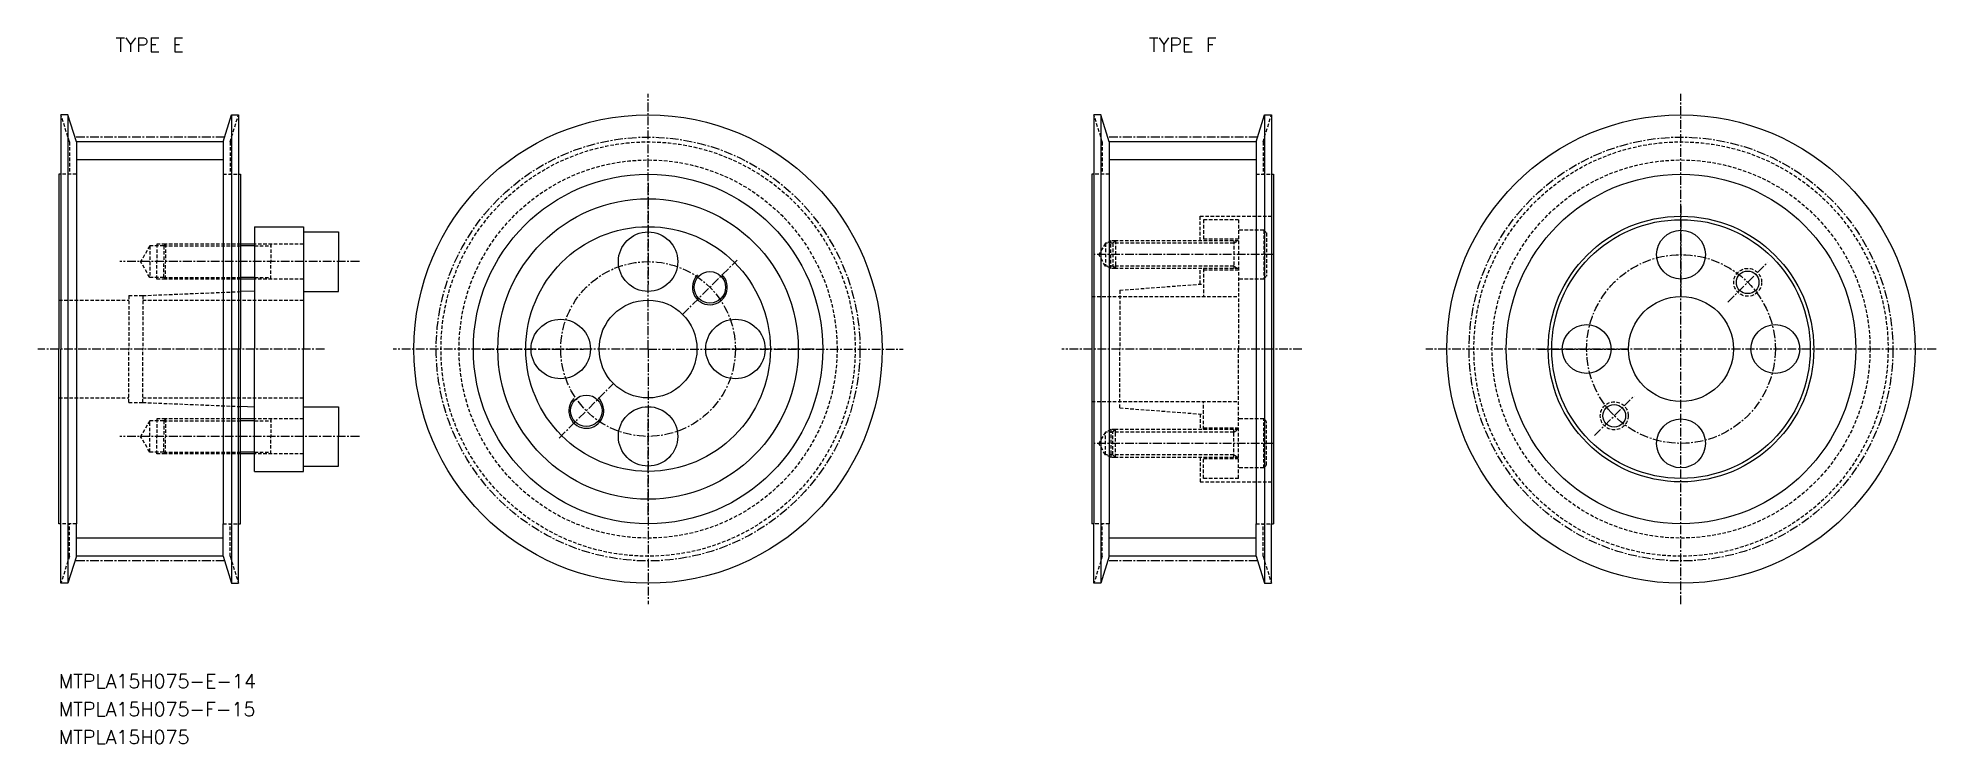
# Model space of a CAD drawing. Extents: x 336 to 608, y 1637 to 1738.
import ezdxf
from ezdxf.enums import TextEntityAlignment as Align

# ---------------------------------------------------------------- set-up
doc = ezdxf.new("R2010")
doc.units = 0
doc.linetypes.add('CENTER', pattern=[2, 1.25, -0.25, 0.25, -0.25])
doc.linetypes.add('DASHED', pattern=[0.75, 0.5, -0.25])
doc.layers.get('0').update_dxf_attribs({"linetype": 'CONTINUOUS'})
doc.layers.add('CENTER', color=1, linetype='CENTER')
doc.styles.add('MISUMI', font='txt.shx')

msp = doc.modelspace()

# ---------------------------------------------------------------- linework, layer by layer
at = {"color": 7, "linetype": 'CONTINUOUS'}
for p, q in [((339.29, 1726.88), (339.29, 1718.38)), ((340.29, 1726.88), (339.29, 1726.88)), ((340.29, 1726.88), (340.29, 1659.88)), ((341.49, 1723.01), (340.29, 1726.88)), ((362.49, 1723.01), (363.69, 1726.88)), ((363.69, 1726.88), (364.69, 1726.88)), ((363.69, 1726.88), (363.69, 1659.88)), ((364.69, 1726.88), (364.69, 1718.38)), ((487.1, 1726.88), (487.1, 1718.38)), ((488.1, 1726.88), (487.1, 1726.88)), ((488.1, 1726.88), (488.1, 1659.88)), ((489.3, 1723.01), (488.1, 1726.88)), ((510.3, 1723.01), (511.5, 1726.88)), ((511.5, 1726.88), (512.5, 1726.88)), ((511.5, 1726.88), (511.5, 1659.88)), ((512.5, 1726.88), (512.5, 1718.38)), ((341.49, 1723.01), (341.49, 1718.38)), ((362.49, 1723.01), (341.49, 1723.01)), ((362.49, 1723.01), (362.49, 1718.38)), ((489.3, 1723.01), (489.3, 1718.38)), ((510.3, 1723.01), (489.3, 1723.01)), ((510.3, 1723.01), (510.3, 1718.38)), ((338.99, 1718.38), (338.99, 1693.38)), ((339.29, 1718.38), (338.99, 1718.38)), ((339.29, 1718.38), (339.29, 1693.38)), ((341.49, 1718.38), (341.49, 1668.38)), ((362.49, 1718.38), (362.49, 1668.38)), ((364.69, 1718.38), (364.69, 1693.38)), ((364.69, 1718.38), (364.99, 1718.38)), ((364.99, 1718.38), (364.99, 1708.38)), ((486.8, 1718.38), (486.8, 1668.38)), ((487.1, 1718.38), (486.8, 1718.38)), ((487.1, 1718.38), (487.1, 1668.38)), ((489.3, 1718.38), (489.3, 1668.38)), ((510.3, 1718.38), (510.3, 1668.38)), ((512.5, 1718.38), (512.5, 1668.38)), ((512.5, 1718.38), (512.8, 1718.38)), ((512.8, 1718.38), (512.8, 1668.38)), ((366.99, 1710.88), (373.99, 1710.88)), ((366.99, 1710.88), (366.99, 1708.38)), ((373.99, 1710.88), (373.99, 1710.13)), ((373.99, 1710.13), (373.99, 1701.63)), ((373.99, 1710.13), (378.99, 1710.13)), ((378.99, 1710.13), (378.99, 1705.88)), ((364.99, 1708.38), (364.99, 1703.38)), ((366.99, 1708.38), (364.99, 1708.38)), ((366.99, 1708.38), (366.99, 1703.38)), ((378.99, 1701.63), (378.99, 1705.88)), ((364.99, 1703.38), (364.99, 1701.59)), ((366.99, 1703.38), (364.99, 1703.38)), ((366.99, 1703.38), (366.99, 1701.68)), ((366.99, 1701.68), (364.99, 1701.59)), ((364.99, 1701.59), (364.99, 1693.38)), ((366.99, 1701.68), (366.99, 1693.38)), ((373.99, 1701.63), (373.99, 1693.38)), ((373.99, 1701.63), (378.99, 1701.63)), ((338.99, 1668.38), (338.99, 1693.38)), ((339.29, 1668.38), (339.29, 1693.38)), ((364.69, 1668.38), (364.69, 1693.38)), ((364.99, 1685.16), (364.99, 1693.38)), ((366.99, 1685.08), (366.99, 1693.38)), ((373.99, 1685.13), (373.99, 1693.38)), ((364.99, 1683.38), (364.99, 1685.16)), ((366.99, 1685.08), (364.99, 1685.16)), ((366.99, 1683.38), (366.99, 1685.08)), ((373.99, 1676.63), (373.99, 1685.13)), ((373.99, 1685.13), (378.99, 1685.13)), ((378.99, 1685.13), (378.99, 1680.88)), ((364.99, 1678.38), (364.99, 1683.38)), ((366.99, 1683.38), (364.99, 1683.38)), ((366.99, 1678.38), (366.99, 1683.38)), ((378.99, 1676.63), (378.99, 1680.88)), ((364.99, 1668.38), (364.99, 1678.38)), ((366.99, 1678.38), (364.99, 1678.38)), ((366.99, 1675.88), (366.99, 1678.38)), ((366.99, 1675.88), (373.99, 1675.88)), ((373.99, 1676.63), (378.99, 1676.63)), ((373.99, 1675.88), (373.99, 1676.63)), ((339.29, 1668.38), (338.99, 1668.38)), ((339.29, 1659.88), (339.29, 1668.38)), ((341.49, 1663.74), (341.49, 1668.38)), ((362.49, 1663.74), (362.49, 1668.38)), ((364.69, 1659.88), (364.69, 1668.38)), ((364.69, 1668.38), (364.99, 1668.38)), ((487.1, 1668.38), (486.8, 1668.38)), ((487.1, 1659.88), (487.1, 1668.38)), ((489.3, 1663.74), (489.3, 1668.38)), ((510.3, 1663.74), (510.3, 1668.38)), ((512.5, 1659.88), (512.5, 1668.38)), ((512.5, 1668.38), (512.8, 1668.38)), ((341.49, 1663.74), (340.29, 1659.88)), ((362.49, 1663.74), (341.49, 1663.74)), ((362.49, 1663.74), (363.69, 1659.88)), ((489.3, 1663.74), (488.1, 1659.88)), ((510.3, 1663.74), (489.3, 1663.74)), ((510.3, 1663.74), (511.5, 1659.88)), ((340.29, 1659.88), (339.29, 1659.88)), ((363.69, 1659.88), (364.69, 1659.88)), ((488.1, 1659.88), (487.1, 1659.88)), ((511.5, 1659.88), (512.5, 1659.88))]:
    msp.add_line(p, q, dxfattribs=at)
at = {"color": 3, "linetype": 'DASHED'}
for p, q in [((340.49, 1723.01), (339.29, 1726.88)), ((363.49, 1723.01), (364.69, 1726.88)), ((488.3, 1723.01), (487.1, 1726.88)), ((511.3, 1723.01), (512.5, 1726.88)), ((340.49, 1723.01), (340.49, 1718.38)), ((363.49, 1723.01), (363.49, 1718.38)), ((488.3, 1723.01), (488.3, 1718.38)), ((511.3, 1723.01), (511.3, 1718.38)), ((341.49, 1718.38), (339.29, 1718.38)), ((362.49, 1718.38), (364.69, 1718.38)), ((489.3, 1718.38), (487.1, 1718.38)), ((510.3, 1718.38), (512.5, 1718.38)), ((502.3, 1712.38), (512.8, 1712.38)), ((502.3, 1708.88), (502.3, 1712.38)), ((507.8, 1711.88), (502.8, 1711.88)), ((502.8, 1711.88), (502.8, 1708.88)), ((507.8, 1711.88), (507.8, 1693.38)), ((488.74, 1708.5), (487.8, 1706.88)), ((488.74, 1708.5), (488.74, 1705.25)), ((489.8, 1708.5), (488.74, 1708.5)), ((489.53, 1708.88), (488.87, 1708.5)), ((489.53, 1704.88), (489.53, 1708.88)), ((490.18, 1708.88), (489.53, 1708.88)), ((489.8, 1708.5), (490.18, 1708.88)), ((507.1, 1708.5), (489.8, 1708.5)), ((489.8, 1708.5), (489.8, 1705.25)), ((507.8, 1708.88), (490.18, 1708.88)), ((490.18, 1708.88), (490.18, 1704.88)), ((507.8, 1709.08), (502.8, 1709.08)), ((507.1, 1708.88), (507.1, 1704.88)), ((507.1, 1708.5), (507.76, 1708.88)), ((511.4, 1710.38), (507.8, 1710.38)), ((511.4, 1710.38), (511.4, 1703.38)), ((511.4, 1710.38), (511.8, 1709.98)), ((511.8, 1709.98), (511.8, 1703.78)), ((351.99, 1708.13), (350.69, 1705.88)), ((351.99, 1703.63), (350.69, 1705.88)), ((351.99, 1708.13), (351.99, 1703.63)), ((353.99, 1708.13), (351.99, 1708.13)), ((352.99, 1708.38), (352.99, 1705.88)), ((354.24, 1708.38), (352.99, 1708.38)), ((352.99, 1703.38), (352.99, 1705.88)), ((354.24, 1708.38), (353.99, 1708.13)), ((353.99, 1708.13), (364.99, 1708.13)), ((353.99, 1708.13), (353.99, 1705.88)), ((353.99, 1703.63), (353.99, 1705.88)), ((364.99, 1708.38), (354.24, 1708.38)), ((354.24, 1708.38), (354.24, 1705.88)), ((354.24, 1703.38), (354.24, 1705.88)), ((373.99, 1708.38), (366.99, 1708.38)), ((366.99, 1708.13), (369.33, 1708.13)), ((369.33, 1708.38), (369.33, 1705.88)), ((369.33, 1703.38), (369.33, 1705.88)), ((488.74, 1705.25), (487.8, 1706.88)), ((353.99, 1703.63), (351.99, 1703.63)), ((354.24, 1703.38), (352.99, 1703.38)), ((353.99, 1703.63), (364.99, 1703.63)), ((354.24, 1703.38), (353.99, 1703.63)), ((364.99, 1703.38), (354.24, 1703.38)), ((366.99, 1703.63), (369.33, 1703.63)), ((373.99, 1703.38), (366.99, 1703.38)), ((489.8, 1705.25), (488.74, 1705.25)), ((489.53, 1704.88), (488.87, 1705.25)), ((490.18, 1704.88), (489.53, 1704.88)), ((507.1, 1705.25), (489.8, 1705.25)), ((490.18, 1704.88), (489.8, 1705.25)), ((507.8, 1704.88), (490.18, 1704.88)), ((502.3, 1702.66), (502.3, 1704.88)), ((502.8, 1704.88), (502.8, 1700.88)), ((507.8, 1704.68), (502.8, 1704.68)), ((507.1, 1705.25), (507.76, 1704.88)), ((511.4, 1703.38), (507.8, 1703.38)), ((511.4, 1703.38), (511.8, 1703.78)), ((338.99, 1700.38), (348.99, 1700.38)), ((348.99, 1701.03), (348.99, 1693.38)), ((348.99, 1701.03), (350.99, 1701.03)), ((350.99, 1701.03), (364.99, 1701.59)), ((350.99, 1701.03), (350.99, 1693.38)), ((350.99, 1700.38), (373.99, 1700.38)), ((486.8, 1700.88), (507.8, 1700.88)), ((490.8, 1701.79), (502.8, 1702.7)), ((490.8, 1701.79), (490.8, 1693.38)), ((348.99, 1685.73), (348.99, 1693.38)), ((350.99, 1685.73), (350.99, 1693.38)), ((490.8, 1684.96), (490.8, 1693.38)), ((507.8, 1674.88), (507.8, 1693.38)), ((338.99, 1686.38), (348.99, 1686.38)), ((348.99, 1685.73), (350.99, 1685.73)), ((350.99, 1686.38), (373.99, 1686.38)), ((350.99, 1685.73), (364.99, 1685.16)), ((486.8, 1685.88), (507.8, 1685.88)), ((490.8, 1684.96), (502.8, 1684.05)), ((502.3, 1684.09), (502.3, 1681.88)), ((502.8, 1681.88), (502.8, 1685.88)), ((351.99, 1683.13), (350.69, 1680.88)), ((351.99, 1678.63), (351.99, 1683.13)), ((353.99, 1683.13), (351.99, 1683.13)), ((352.99, 1683.38), (352.99, 1680.88)), ((354.24, 1683.38), (352.99, 1683.38)), ((354.24, 1683.38), (353.99, 1683.13)), ((353.99, 1683.13), (364.99, 1683.13)), ((353.99, 1683.13), (353.99, 1680.88)), ((364.99, 1683.38), (354.24, 1683.38)), ((354.24, 1683.38), (354.24, 1680.88)), ((373.99, 1683.38), (366.99, 1683.38)), ((366.99, 1683.13), (369.33, 1683.13)), ((369.33, 1683.38), (369.33, 1680.88)), ((488.74, 1681.5), (487.8, 1679.88)), ((488.74, 1678.25), (488.74, 1681.5)), ((489.8, 1681.5), (488.74, 1681.5)), ((489.53, 1681.88), (488.87, 1681.5)), ((489.53, 1681.88), (489.53, 1677.88)), ((490.18, 1681.88), (489.53, 1681.88)), ((490.18, 1681.88), (489.8, 1681.5)), ((507.1, 1681.5), (489.8, 1681.5)), ((489.8, 1678.25), (489.8, 1681.5)), ((507.8, 1681.88), (490.18, 1681.88)), ((490.18, 1677.88), (490.18, 1681.88)), ((507.8, 1682.08), (502.8, 1682.08)), ((507.1, 1677.88), (507.1, 1681.88)), ((507.1, 1681.5), (507.76, 1681.88)), ((511.4, 1683.38), (507.8, 1683.38)), ((511.4, 1676.38), (511.4, 1683.38)), ((511.4, 1683.38), (511.8, 1682.98)), ((511.8, 1676.78), (511.8, 1682.98)), ((351.99, 1678.63), (350.69, 1680.88)), ((353.99, 1678.63), (351.99, 1678.63)), ((352.99, 1678.38), (352.99, 1680.88)), ((353.99, 1678.63), (353.99, 1680.88)), ((353.99, 1678.63), (364.99, 1678.63)), ((354.24, 1678.38), (353.99, 1678.63)), ((354.24, 1678.38), (354.24, 1680.88)), ((366.99, 1678.63), (369.33, 1678.63)), ((369.33, 1678.38), (369.33, 1680.88)), ((488.74, 1678.25), (487.8, 1679.88)), ((354.24, 1678.38), (352.99, 1678.38)), ((364.99, 1678.38), (354.24, 1678.38)), ((373.99, 1678.38), (366.99, 1678.38)), ((489.8, 1678.25), (488.74, 1678.25)), ((489.53, 1677.88), (488.87, 1678.25)), ((490.18, 1677.88), (489.53, 1677.88)), ((507.1, 1678.25), (489.8, 1678.25)), ((489.8, 1678.25), (490.18, 1677.88)), ((507.8, 1677.88), (490.18, 1677.88)), ((502.3, 1677.88), (502.3, 1674.38)), ((502.8, 1674.88), (502.8, 1677.88)), ((507.8, 1677.68), (502.8, 1677.68)), ((507.1, 1678.25), (507.76, 1677.88)), ((511.4, 1676.38), (507.8, 1676.38)), ((511.4, 1676.38), (511.8, 1676.78)), ((502.3, 1674.38), (512.8, 1674.38)), ((507.8, 1674.88), (502.8, 1674.88)), ((341.49, 1668.38), (339.29, 1668.38)), ((340.49, 1663.74), (340.49, 1668.38)), ((362.49, 1668.38), (364.69, 1668.38)), ((363.49, 1663.74), (363.49, 1668.38)), ((489.3, 1668.38), (487.1, 1668.38)), ((488.3, 1663.74), (488.3, 1668.38)), ((510.3, 1668.38), (512.5, 1668.38)), ((511.3, 1663.74), (511.3, 1668.38)), ((340.49, 1663.74), (339.29, 1659.88)), ((363.49, 1663.74), (364.69, 1659.88)), ((488.3, 1663.74), (487.1, 1659.88)), ((511.3, 1663.74), (512.5, 1659.88))]:
    msp.add_line(p, q, dxfattribs=at)
at = {"color": 3, "linetype": 'CONTINUOUS'}
for p, q in [((362.49, 1720.42), (341.49, 1720.42)), ((510.3, 1720.42), (489.3, 1720.42)), ((362.49, 1666.33), (341.49, 1666.33)), ((510.3, 1666.33), (489.3, 1666.33))]:
    msp.add_line(p, q, dxfattribs=at)
at = {"color": 3}
for p, q in [((366.99, 1708.13), (364.99, 1708.13)), ((366.99, 1703.63), (364.99, 1703.63)), ((366.99, 1683.13), (364.99, 1683.13)), ((366.99, 1678.63), (364.99, 1678.63))]:
    msp.add_line(p, q, dxfattribs=at)
at = {"color": 7, "linetype": 'CONTINUOUS'}
for centre, radius in [((423.3, 1693.38), 33.5), ((571.11, 1693.38), 33.5), ((423.3, 1693.38), 25), ((571.11, 1693.38), 25), ((423.3, 1693.38), 21.5), ((571.11, 1693.38), 19), ((571.11, 1693.38), 18.5), ((423.3, 1693.38), 17.5), ((423.3, 1705.88), 4.25), ((571.11, 1706.88), 3.5), ((432.14, 1702.21), 2.25), ((580.65, 1702.92), 1.62), ((423.3, 1693.38), 7), ((571.11, 1693.38), 7.5), ((410.8, 1693.38), 4.25), ((435.8, 1693.38), 4.25), ((557.61, 1693.38), 3.5), ((584.61, 1693.38), 3.5), ((414.46, 1684.54), 2.25), ((423.3, 1680.88), 4.25), ((561.56, 1683.83), 1.62), ((571.11, 1679.88), 3.5)]:
    msp.add_circle(centre, radius, dxfattribs=at)
at = {"color": 3, "linetype": 'DASHED'}
for centre, radius in [((423.3, 1693.38), 29.64), ((571.11, 1693.38), 29.64), ((423.3, 1693.38), 27.05), ((571.11, 1693.38), 27.05), ((580.65, 1702.92), 2), ((561.56, 1683.83), 2)]:
    msp.add_circle(centre, radius, dxfattribs=at)
at = {"color": 3}
for centre in [(432.14, 1702.21), (414.46, 1684.54)]:
    msp.add_arc(centre, 2.5, 135, 47, dxfattribs=at)
at = {"layer": 'CENTER', "color": 1, "linetype": 'CENTER'}
for p, q in [((423.3, 1693.38), (423.3, 1729.88)), ((571.11, 1656.88), (571.11, 1729.88)), ((362.71, 1723.7), (341.28, 1723.7)), ((510.51, 1723.7), (489.09, 1723.7)), ((423.3, 1717.13), (423.3, 1702.63)), ((571.11, 1713.88), (571.11, 1700.88)), ((381.99, 1705.88), (347.69, 1705.88)), ((428.25, 1698.33), (436.03, 1706.1)), ((512.8, 1706.88), (486.8, 1706.88)), ((577.82, 1700.09), (583.48, 1705.75)), ((376.99, 1693.38), (335.99, 1693.38)), ((423.3, 1693.38), (386.8, 1693.38)), ((399.55, 1693.38), (414.05, 1693.38)), ((423.3, 1693.38), (459.8, 1693.38)), ((423.3, 1693.38), (423.3, 1656.88)), ((447.05, 1693.38), (432.55, 1693.38)), ((516.85, 1693.38), (482.53, 1693.38)), ((607.61, 1693.38), (534.61, 1693.38)), ((550.61, 1693.38), (563.61, 1693.38)), ((591.61, 1693.38), (578.61, 1693.38)), ((410.57, 1680.65), (418.35, 1688.43)), ((423.3, 1669.63), (423.3, 1684.13)), ((558.73, 1681), (564.39, 1686.66)), ((571.11, 1672.88), (571.11, 1685.88)), ((381.99, 1680.88), (347.69, 1680.88)), ((512.8, 1679.88), (486.8, 1679.88)), ((362.71, 1663.06), (341.28, 1663.06)), ((510.51, 1663.06), (489.09, 1663.06))]:
    msp.add_line(p, q, dxfattribs=at)
for centre, radius in [((423.3, 1693.38), 30.32), ((571.11, 1693.38), 30.32), ((423.3, 1693.38), 12.5), ((571.11, 1693.38), 13.5)]:
    msp.add_circle(centre, radius, dxfattribs=at)

# ---------------------------------------------------------------- texts
at = {"color": 7, "linetype": 'CONTINUOUS', "style": 'MISUMI'}
for s, p in [('TYPE E', (351.99, 1736.88)), ('TYPE F', (499.8, 1736.88))]:
    msp.add_text(s, height=2, dxfattribs=at).set_placement(p, align=Align.MIDDLE_CENTER)
for s, p in [('MTPLA15H075-E-14', (338.99, 1644.88)), ('MTPLA15H075-F-15', (338.99, 1640.88)), ('MTPLA15H075', (338.99, 1636.88))]:
    msp.add_text(s, height=2, dxfattribs=at).set_placement(p)

doc.saveas('drawing.dxf')
